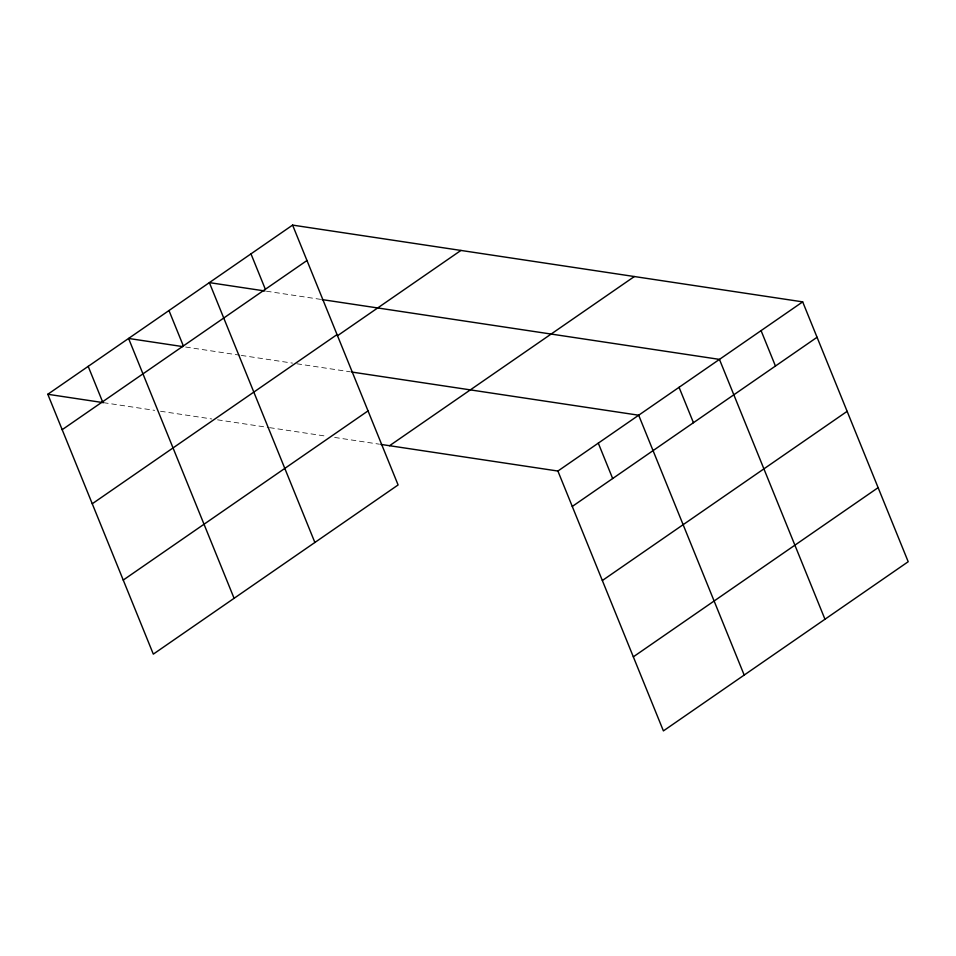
<?xml version="1.0" encoding="UTF-8"?>
<svg xmlns="http://www.w3.org/2000/svg" width="956" height="956" viewBox="0 0 956 956"><rect width="100%" height="100%" fill="white"/><g stroke="black" fill="none" stroke-linecap="round" stroke-linejoin="round"><path stroke-width="0.72" stroke-dasharray="4.78 3.58" d="M266.449 291.21L320.607 299.359M185.667 347.04L239.825 355.19M241.294 355.417L292.524 363.125M296.91 363.782L350.386 371.824M103.427 402.655L154.657 410.363M160.512 411.247L211.742 418.955M217.574 419.827L268.158 427.44M269.604 427.655L325.972 436.139M334.648 437.442L379.448 444.193"/><path stroke-width="1.43" d="M292.596 225.102L398.102 484.955L153.319 654.131L47.8 394.278L292.596 225.102L802.682 301.869L908.2 561.722L663.404 730.898L557.898 471.045L380.894 444.409M62.176 429.698L306.972 260.51M92.254 503.764L337.05 334.576M337.301 335.867L460.923 250.436M123.24 580.065L368.036 410.889M389.558 445.711L634.354 276.535M557.898 471.045L802.682 301.869M572.274 506.453L817.057 337.277M602.352 580.519L847.135 411.343M633.338 656.832L878.122 487.656M264.979 290.994L209.364 282.618L314.882 542.482M322.064 299.587L719.45 359.384L824.968 619.237M182.739 346.598L128.582 338.448L234.101 598.313M351.832 372.051L638.68 415.215L744.186 675.067M47.8 394.278L103.427 402.655M761.072 330.621L775.447 366.04M679.059 387.3L693.447 422.707M598.289 443.13L612.665 478.538M250.974 253.854L265.35 289.274M168.973 310.533L183.349 345.953M88.191 366.363L102.567 401.783"/></g></svg>
